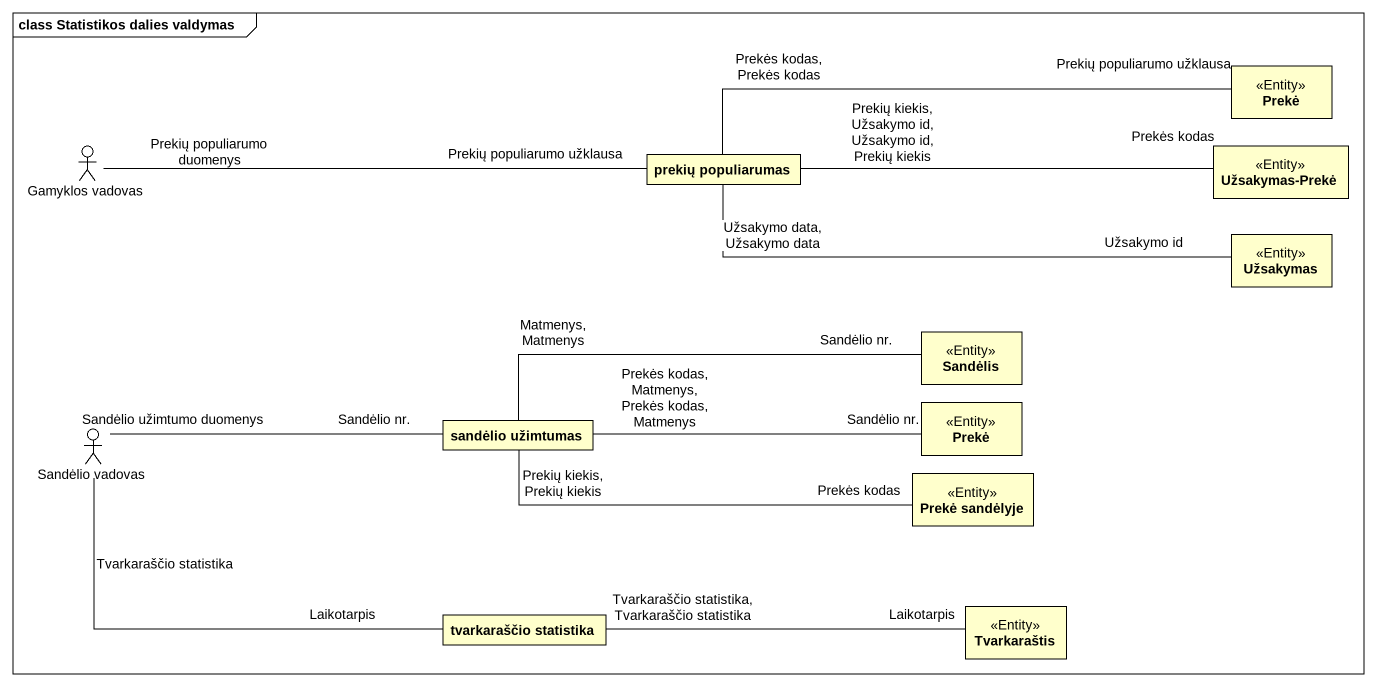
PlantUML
@startuml
mainframe class Statistikos dalies valdymas
allowmixing
hide circle
hide empty members
class Prekė <<Entity>>
actor "Gamyklos vadovas" as Gamyklos_vadovas
class "Užsakymas-Prekė" as Užsakymas_Prekė <<Entity>>
class "prekių populiarumas" as prekių_populiarumas
class Užsakymas <<Entity>>
class Sandėlis <<Entity>>
actor "Sandėlio vadovas" as Sandėlio_vadovas
class "sandėlio užimtumas" as sandėlio_užimtumas
class "Prekė" as Prekė_2 <<Entity>>
class "Prekė sandėlyje" as Prekė_sandėlyje <<Entity>>
class Tvarkaraštis <<Entity>>
class "tvarkaraščio statistika" as tvarkaraščio_statistika
Gamyklos_vadovas -right- prekių_populiarumas : Prekių populiarumo užklausa\nPrekių populiarumo duomenys
prekių_populiarumas -right- Prekė : Prekės kodas, Prekės kodas\nPrekių populiarumo užklausa
prekių_populiarumas -right- Užsakymas_Prekė : Prekių kiekis, Užsakymo id, Užsakymo id, Prekių kiekis\nPrekės kodas
prekių_populiarumas -right- Užsakymas : Užsakymo data, Užsakymo data\nUžsakymo id
Sandėlio_vadovas -right- sandėlio_užimtumas : Sandėlio nr.\nSandėlio užimtumo duomenys
Sandėlio_vadovas -right- tvarkaraščio_statistika : Tvarkaraščio statistika\nLaikotarpis
sandėlio_užimtumas -right- Sandėlis : Matmenys, Matmenys\nSandėlio nr.
sandėlio_užimtumas -right- Prekė_2 : Prekės kodas, Matmenys, Prekės kodas, Matmenys\nSandėlio nr.
sandėlio_užimtumas -right- Prekė_sandėlyje : Prekių kiekis, Prekių kiekis\nPrekės kodas
tvarkaraščio_statistika -right- Tvarkaraštis : Tvarkaraščio statistika, Tvarkaraščio statistika\nLaikotarpis
@enduml
